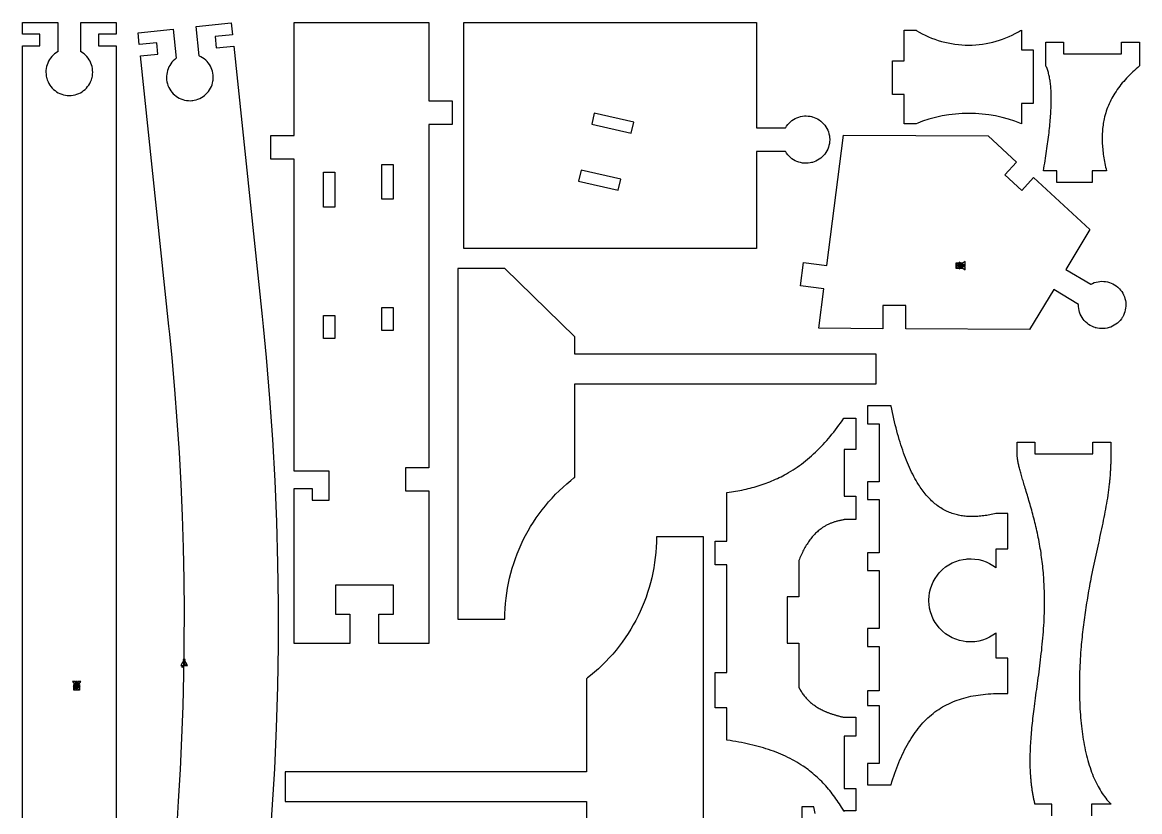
# Model space of a CAD drawing. Extents: x 0 to 195, y 0 to 270.
# Drawn here: x 0 to 191.4, y 134.4 to 269.7 of the extents above; entities that cross this region are included whole.
import ezdxf

# ---------------------------------------------------------------- set-up
doc = ezdxf.new("R2010")
doc.units = 0
doc.layers.get('0').update_dxf_attribs({"linetype": 'CONTINUOUS'})

msp = doc.modelspace()

# ---------------------------------------------------------------- linework, layer by layer
at = {"color": 0}
for points in [[(0.04405, 85.8351), (0.06396, 265.681), (3.06401, 265.681), (3.06424, 267.631), (0.06418, 267.631), (0.0644, 269.681), (6.11442, 269.679), (6.11388, 264.64), (6.04031, 264.599), (5.82661, 264.461), (5.55875, 264.261), (5.31108, 264.042), (5.08415, 263.806), (4.87858, 263.551), (4.6951, 263.285), (4.53429, 263.003), (4.39681, 262.711), (4.28331, 262.408), (4.19444, 262.096), (4.13086, 261.778), (4.09321, 261.454), (4.08208, 261.126), (4.09819, 260.796), (4.14214, 260.464), (4.19308, 260.215), (4.21463, 260.133), (4.23617, 260.051), (4.31451, 259.81), (4.43951, 259.5), (4.58826, 259.206), (4.75956, 258.925), (4.95193, 258.662), (5.16422, 258.417), (5.39497, 258.189), (5.64296, 257.982), (5.90679, 257.794), (6.18522, 257.629), (6.47689, 257.486), (6.78049, 257.368), (7.09472, 257.274), (7.41829, 257.204), (7.74983, 257.162), (8.00347, 257.149), (8.08806, 257.149), (8.17258, 257.149), (8.42622, 257.162), (8.75776, 257.204), (9.08132, 257.274), (9.39561, 257.367), (9.69922, 257.486), (9.99094, 257.629), (10.2694, 257.794), (10.5333, 257.981), (10.7813, 258.189), (11.0122, 258.415), (11.2244, 258.661), (11.4169, 258.925), (11.5882, 259.204), (11.7371, 259.5), (11.8622, 259.81), (11.9406, 260.051), (11.9622, 260.133), (11.9837, 260.215), (12.0347, 260.464), (12.0787, 260.794), (12.0949, 261.125), (12.0838, 261.453), (12.0462, 261.776), (11.9827, 262.096), (11.8939, 262.407), (11.7805, 262.71), (11.6431, 263.003), (11.4824, 263.283), (11.2989, 263.551), (11.0934, 263.804), (10.8665, 264.042), (10.6189, 264.261), (10.3511, 264.461), (10.1374, 264.599), (10.0639, 264.64), (10.0645, 269.679), (16.1146, 269.679), (16.1143, 267.629), (16.1143, 267.629), (13.1142, 267.629), (13.114, 265.679), (16.114, 265.679), (16.0942, 85.8333)], [(26.5451, 132.131), (26.8201, 136.201), (27.136, 141.629), (27.3908, 147.06), (27.5846, 152.492), (27.7172, 157.925), (27.7889, 163.358), (27.7996, 168.792), (27.7493, 174.225), (27.6381, 179.658), (27.4657, 185.089), (27.2324, 190.518), (26.9382, 195.944), (26.5829, 201.369), (26.1668, 206.789), (25.6896, 212.206), (25.2936, 216.265), (25.1515, 217.617), (20.2843, 263.926), (23.2679, 264.239), (23.2679, 264.239), (23.064, 266.179), (20.0806, 265.865), (19.8663, 267.904), (25.8831, 268.536), (26.4099, 263.525), (26.3411, 263.475), (26.1429, 263.317), (25.8975, 263.089), (25.674, 262.846), (25.4732, 262.586), (25.2953, 262.313), (25.1408, 262.028), (25.0103, 261.731), (24.9042, 261.425), (24.8229, 261.112), (24.7672, 260.793), (24.7372, 260.471), (24.7336, 260.144), (24.7569, 259.817), (24.8075, 259.49), (24.886, 259.165), (24.9625, 258.922), (24.9925, 258.844), (25.0225, 258.765), (25.1257, 258.533), (25.2825, 258.237), (25.4614, 257.96), (25.661, 257.699), (25.8799, 257.457), (26.1167, 257.235), (26.37, 257.033), (26.6383, 256.853), (26.9203, 256.694), (27.2144, 256.56), (27.5194, 256.449), (27.8339, 256.361), (28.1563, 256.3), (28.4851, 256.267), (28.8193, 256.258), (29.0731, 256.271), (29.1572, 256.281), (29.2413, 256.289), (29.4921, 256.329), (29.8174, 256.406), (30.1319, 256.508), (30.4346, 256.635), (30.7242, 256.785), (30.9993, 256.957), (31.259, 257.15), (31.5019, 257.364), (31.7268, 257.596), (31.9326, 257.846), (32.1181, 258.112), (32.2819, 258.394), (32.4229, 258.692), (32.5401, 259), (32.6321, 259.322), (32.6847, 259.569), (32.6976, 259.654), (32.7106, 259.737), (32.7351, 259.99), (32.7443, 260.324), (32.7258, 260.654), (32.6806, 260.979), (32.6093, 261.297), (32.5128, 261.607), (32.3918, 261.908), (32.2474, 262.197), (32.0801, 262.474), (31.8908, 262.736), (31.6804, 262.983), (31.4494, 263.214), (31.199, 263.426), (30.9299, 263.618), (30.6426, 263.789), (30.4157, 263.903), (30.3383, 263.938), (29.8115, 268.949), (35.8283, 269.582), (36.0426, 267.543), (33.059, 267.229), (33.2629, 265.29), (36.2465, 265.603), (41.1136, 219.294), (41.2983, 217.538), (41.8026, 212.263), (42.3918, 205.224), (42.8815, 198.179), (43.2715, 191.131), (43.5621, 184.079), (43.7529, 177.025), (43.8443, 169.968), (43.836, 162.913), (43.7282, 155.857), (43.5208, 148.804), (43.2137, 141.754), (42.8074, 134.708), (42.3014, 127.666)], [(176.389, 133.709), (176.389, 135.709), (173.507, 135.709), (173.501, 135.728), (173.465, 135.877), (173.429, 136.028), (173.393, 136.179), (173.36, 136.332), (173.325, 136.485), (173.293, 136.639), (173.261, 136.794), (173.231, 136.95), (173.2, 137.107), (173.171, 137.264), (173.142, 137.423), (173.115, 137.583), (173.087, 137.743), (173.063, 137.904), (173.038, 138.067), (173.013, 138.23), (172.99, 138.394), (172.967, 138.559), (172.946, 138.725), (172.925, 138.892), (172.906, 139.058), (172.886, 139.228), (172.868, 139.397), (172.85, 139.568), (172.833, 139.739), (172.818, 139.911), (172.803, 140.085), (172.789, 140.258), (172.776, 140.433), (172.764, 140.608), (172.744, 140.931), (172.728, 141.256), (172.712, 141.583), (172.701, 141.914), (172.693, 142.249), (172.689, 142.585), (172.686, 142.925), (172.686, 143.268), (172.689, 143.615), (172.694, 143.964), (172.703, 144.317), (172.712, 144.671), (172.726, 145.029), (172.742, 145.392), (172.76, 145.756), (172.781, 146.122), (172.804, 146.493), (172.829, 146.867), (172.857, 147.242), (172.886, 147.621), (172.918, 148.004), (172.951, 148.389), (172.987, 148.776), (173.026, 149.168), (173.065, 149.561), (173.108, 149.958), (173.151, 150.358), (173.197, 150.761), (173.244, 151.167), (173.294, 151.575), (173.344, 151.986), (173.404, 152.457), (173.467, 152.933), (173.529, 153.413), (173.594, 153.894), (173.66, 154.381), (173.726, 154.871), (173.794, 155.364), (173.862, 155.861), (173.931, 156.361), (174, 156.864), (174.068, 157.369), (174.136, 157.878), (174.204, 158.389), (174.271, 158.903), (174.336, 159.421), (174.401, 159.939), (174.465, 160.461), (174.526, 160.986), (174.587, 161.513), (174.646, 162.04), (174.701, 162.571), (174.756, 163.103), (174.807, 163.638), (174.856, 164.174), (174.9, 164.711), (174.943, 165.251), (174.982, 165.792), (175.017, 166.335), (175.049, 166.878), (175.076, 167.422), (175.099, 167.968), (175.112, 168.357), (175.124, 168.746), (175.133, 169.135), (175.139, 169.524), (175.143, 169.913), (175.144, 170.303), (175.143, 170.692), (175.14, 171.082), (175.133, 171.472), (175.125, 171.861), (175.114, 172.25), (175.1, 172.64), (175.083, 173.028), (175.065, 173.417), (175.043, 173.804), (175.019, 174.192), (174.993, 174.579), (174.964, 174.965), (174.932, 175.35), (174.899, 175.735), (174.861, 176.118), (174.822, 176.501), (174.781, 176.883), (174.736, 177.264), (174.689, 177.643), (174.639, 178.021), (174.586, 178.399), (174.532, 178.774), (174.474, 179.149), (174.414, 179.521), (174.351, 179.892), (174.283, 180.275), (174.212, 180.657), (174.14, 181.036), (174.065, 181.414), (173.987, 181.789), (173.908, 182.163), (173.826, 182.532), (173.743, 182.9), (173.658, 183.265), (173.572, 183.628), (173.485, 183.987), (173.396, 184.343), (173.306, 184.697), (173.215, 185.047), (173.124, 185.394), (173.032, 185.739), (172.939, 186.079), (172.846, 186.415), (172.751, 186.749), (172.658, 187.078), (172.565, 187.403), (172.472, 187.724), (172.379, 188.042), (172.286, 188.354), (172.194, 188.663), (172.103, 188.967), (172.013, 189.267), (171.924, 189.563), (171.836, 189.853), (171.749, 190.138), (171.672, 190.389), (171.599, 190.635), (171.525, 190.878), (171.454, 191.117), (171.385, 191.35), (171.317, 191.581), (171.251, 191.806), (171.188, 192.026), (171.126, 192.244), (171.067, 192.456), (171.01, 192.664), (170.954, 192.868), (170.901, 193.067), (170.851, 193.261), (170.804, 193.451), (170.758, 193.636), (170.717, 193.817), (170.676, 193.993), (170.639, 194.164), (170.604, 194.331), (170.574, 194.492), (170.544, 194.649), (170.519, 194.8), (170.497, 194.946), (170.478, 195.087), (170.462, 195.225), (170.45, 195.357), (170.442, 195.483), (170.436, 195.604), (170.433, 195.721), (170.433, 195.721), (170.433, 197.758), (173.483, 197.758), (173.483, 195.758), (183.433, 195.758), (183.433, 197.758), (186.483, 197.758), (186.483, 195.735), (186.486, 195.546), (186.486, 195.546), (186.487, 195.357), (186.487, 195.168), (186.486, 194.979), (186.485, 194.79), (186.482, 194.601), (186.478, 194.411), (186.474, 194.222), (186.468, 194.033), (186.461, 193.843), (186.454, 193.654), (186.446, 193.464), (186.436, 193.274), (186.426, 193.085), (186.417, 192.894), (186.404, 192.704), (186.392, 192.514), (186.379, 192.324), (186.364, 192.133), (186.35, 191.942), (186.333, 191.751), (186.317, 191.56), (186.299, 191.369), (186.281, 191.178), (186.261, 190.986), (186.242, 190.794), (186.221, 190.603), (186.2, 190.411), (186.178, 190.218), (186.154, 190.026), (186.094, 189.563), (186.032, 189.097), (185.964, 188.631), (185.893, 188.163), (185.818, 187.693), (185.739, 187.222), (185.656, 186.749), (185.571, 186.274), (185.482, 185.797), (185.39, 185.318), (185.296, 184.837), (185.2, 184.356), (185.1, 183.871), (184.999, 183.383), (184.896, 182.894), (184.792, 182.403), (184.686, 181.91), (184.578, 181.414), (184.469, 180.915), (184.36, 180.414), (184.25, 179.91), (184.139, 179.403), (184.028, 178.893), (183.917, 178.382), (183.806, 177.867), (183.694, 177.349), (183.585, 176.828), (183.475, 176.303), (183.365, 175.776), (183.257, 175.246), (183.151, 174.711), (183.072, 174.311), (182.994, 173.91), (182.918, 173.507), (182.842, 173.101), (182.768, 172.694), (182.694, 172.286), (182.621, 171.878), (182.55, 171.467), (182.481, 171.054), (182.411, 170.64), (182.344, 170.226), (182.278, 169.81), (182.212, 169.393), (182.15, 168.976), (182.087, 168.557), (182.028, 168.138), (181.969, 167.718), (181.911, 167.297), (181.856, 166.875), (181.803, 166.454), (181.75, 166.031), (181.7, 165.608), (181.651, 165.185), (181.604, 164.761), (181.56, 164.337), (181.517, 163.914), (181.476, 163.49), (181.438, 163.067), (181.4, 162.643), (181.365, 162.219), (181.324, 161.664), (181.285, 161.11), (181.25, 160.557), (181.218, 160.006), (181.19, 159.456), (181.167, 158.908), (181.147, 158.361), (181.132, 157.818), (181.119, 157.276), (181.111, 156.737), (181.106, 156.2), (181.106, 155.667), (181.108, 155.138), (181.115, 154.61), (181.126, 154.086), (181.142, 153.567), (181.16, 153.051), (181.183, 152.539), (181.21, 152.032), (181.24, 151.529), (181.275, 151.031), (181.314, 150.538), (181.357, 150.05), (181.403, 149.567), (181.454, 149.089), (181.508, 148.618), (181.568, 148.151), (181.631, 147.692), (181.697, 147.239), (181.768, 146.792), (181.844, 146.35), (181.931, 145.876), (182.022, 145.411), (182.119, 144.954), (182.221, 144.504), (182.326, 144.064), (182.438, 143.631), (182.553, 143.206), (182.672, 142.79), (182.797, 142.382), (182.926, 141.982), (183.061, 141.59), (183.2, 141.207), (183.343, 140.832), (183.49, 140.465), (183.643, 140.108), (183.8, 139.758), (183.962, 139.417), (184.129, 139.083), (184.3, 138.759), (184.475, 138.443), (184.656, 138.136), (184.839, 137.837), (185.028, 137.546), (185.222, 137.264), (185.419, 136.991), (185.622, 136.726), (185.829, 136.47), (186.04, 136.222), (186.256, 135.983), (186.475, 135.753), (186.478, 135.75), (186.479, 135.748), (186.482, 135.746), (186.483, 135.744), (186.487, 135.74), (186.489, 135.738), (186.492, 135.736), (186.493, 135.734), (186.496, 135.731), (186.497, 135.73), (186.499, 135.729), (186.5, 135.727), (186.501, 135.726), (186.506, 135.722), (186.507, 135.72), (186.51, 135.717), (186.511, 135.716), (186.514, 135.713), (186.515, 135.712), (186.518, 135.709), (183.189, 135.709), (183.189, 133.709)], [(116.741, 121.438), (116.741, 181.513), (108.666, 181.513), (108.666, 181.29), (108.654, 180.621), (108.616, 179.733), (108.553, 178.849), (108.464, 177.969), (108.35, 177.094), (108.212, 176.226), (108.048, 175.364), (107.861, 174.507), (107.649, 173.658), (107.413, 172.817), (107.154, 171.983), (106.871, 171.158), (106.565, 170.343), (106.236, 169.536), (105.884, 168.74), (105.51, 167.954), (105.114, 167.179), (104.695, 166.417), (104.255, 165.665), (103.794, 164.925), (103.311, 164.2), (102.807, 163.487), (102.282, 162.788), (101.737, 162.104), (101.172, 161.435), (100.586, 160.779), (99.9811, 160.142), (99.3561, 159.519), (98.7119, 158.914), (98.0486, 158.326), (97.3664, 157.756), (96.8428, 157.34), (96.6657, 157.204), (96.6657, 141.226), (45.0656, 141.226), (45.0656, 136.151), (96.6657, 136.151), (96.6657, 136.151), (96.6657, 133.173)], [(135.832, 134.126), (135.715, 134.672), (135.601, 135.224), (135.6, 135.225), (135.6, 135.226), (135.6, 135.227), (135.6, 135.227), (135.6, 135.228), (135.6, 135.228), (135.6, 135.229), (135.599, 135.23), (135.599, 135.231), (135.599, 135.231), (135.599, 135.232), (135.599, 135.233), (135.599, 135.233), (135.599, 135.234), (135.598, 135.234), (135.598, 135.235), (135.598, 135.236), (135.598, 135.237), (135.598, 135.237), (135.598, 135.238), (135.598, 135.238), (135.597, 135.239), (135.597, 135.24), (135.597, 135.241), (135.597, 135.241), (135.597, 135.242), (135.597, 135.243), (135.597, 135.243), (135.597, 135.244), (135.597, 135.245), (135.596, 135.245), (133.551, 135.245), (133.551, 131.245)]]:
    msp.add_lwpolyline(points, dxfattribs=at)
for points in [[(49.6694, 187.807), (52.6194, 187.807), (52.6194, 192.757), (46.6194, 192.757), (46.6194, 246.226), (42.6194, 246.226), (42.6194, 250.276), (46.6194, 250.276), (46.6194, 269.681), (69.6886, 269.681), (69.6886, 256.207), (73.6886, 256.207), (73.6886, 252.157), (69.6886, 252.157), (69.6886, 193.364), (65.6886, 193.364), (65.6886, 189.414), (69.6886, 189.414), (69.6886, 163.215), (61.1161, 163.215), (61.1161, 168.265), (63.6161, 168.265), (63.6161, 173.215), (53.666, 173.215), (53.666, 168.265), (56.166, 168.265), (56.166, 163.215), (46.6194, 163.215), (46.6194, 189.807), (49.6694, 189.807), (49.6694, 187.807)], [(75.6886, 230.953), (75.6886, 269.681), (125.804, 269.681), (125.804, 251.61), (130.764, 251.61), (130.807, 251.683), (130.947, 251.897), (131.151, 252.167), (131.374, 252.415), (131.615, 252.643), (131.872, 252.849), (132.143, 253.033), (132.428, 253.193), (132.724, 253.331), (133.031, 253.443), (133.345, 253.532), (133.667, 253.594), (133.995, 253.631), (134.326, 253.64), (134.659, 253.622), (134.993, 253.576), (135.245, 253.525), (135.327, 253.503), (135.409, 253.481), (135.653, 253.4), (135.966, 253.274), (136.263, 253.122), (136.545, 252.949), (136.811, 252.753), (137.058, 252.539), (137.287, 252.306), (137.496, 252.054), (137.685, 251.787), (137.851, 251.506), (137.995, 251.211), (138.115, 250.904), (138.209, 250.588), (138.278, 250.26), (138.321, 249.925), (138.335, 249.669), (138.335, 249.585), (138.335, 249.499), (138.321, 249.243), (138.278, 248.908), (138.209, 248.582), (138.115, 248.264), (137.995, 247.957), (137.851, 247.662), (137.685, 247.381), (137.496, 247.114), (137.287, 246.864), (137.058, 246.631), (136.811, 246.415), (136.545, 246.219), (136.263, 246.046), (135.966, 245.894), (135.653, 245.768), (135.409, 245.688), (135.327, 245.665), (135.245, 245.644), (134.993, 245.592), (134.659, 245.546), (134.326, 245.528), (133.995, 245.537), (133.667, 245.574), (133.345, 245.636), (133.031, 245.725), (132.724, 245.838), (132.428, 245.975), (132.143, 246.136), (131.872, 246.319), (131.615, 246.525), (131.374, 246.753), (131.151, 247.001), (130.947, 247.271), (130.807, 247.485), (130.764, 247.56), (125.804, 247.56), (125.804, 230.953), (75.6886, 230.953)], [(151.117, 252.314), (151.117, 257.297), (149.117, 257.297), (149.117, 263.085), (151.117, 263.085), (151.117, 268.314), (153.149, 268.314), (153.275, 268.236), (153.661, 268.013), (154.183, 267.729), (154.715, 267.464), (155.254, 267.218), (155.8, 266.99), (156.353, 266.783), (156.913, 266.594), (157.479, 266.425), (158.05, 266.275), (158.626, 266.144), (159.207, 266.033), (159.792, 265.943), (160.381, 265.872), (160.971, 265.821), (161.564, 265.792), (162.011, 265.782), (162.16, 265.782), (162.308, 265.782), (162.756, 265.793), (163.349, 265.824), (163.94, 265.876), (164.528, 265.947), (165.112, 266.04), (165.693, 266.151), (166.269, 266.283), (166.84, 266.435), (167.406, 266.606), (167.964, 266.796), (168.518, 267.004), (169.064, 267.233), (169.601, 267.481), (170.132, 267.746), (170.654, 268.031), (171.039, 268.256), (171.167, 268.333), (171.167, 264.944), (173.167, 264.944), (173.167, 255.778), (171.167, 255.778), (171.167, 252.301), (170.896, 252.412), (170.076, 252.718), (168.971, 253.078), (167.854, 253.383), (166.728, 253.633), (165.592, 253.828), (164.45, 253.967), (163.306, 254.05), (162.157, 254.079), (161.01, 254.051), (159.864, 253.969), (158.722, 253.832), (157.586, 253.639), (156.46, 253.39), (155.342, 253.088), (154.237, 252.728), (153.417, 252.424), (153.146, 252.314), (151.117, 252.314)], [(185.764, 244.214), (183.299, 244.214), (183.299, 242.214), (177.249, 242.214), (177.249, 244.214), (174.944, 244.214), (174.944, 244.221), (174.946, 244.222), (174.947, 244.231), (174.947, 244.232), (174.947, 244.236), (174.947, 244.237), (174.949, 244.243), (175.022, 244.679), (175.094, 245.111), (175.164, 245.539), (175.232, 245.964), (175.299, 246.386), (175.364, 246.803), (175.426, 247.218), (175.487, 247.628), (175.546, 248.035), (175.603, 248.438), (175.658, 248.836), (175.711, 249.231), (175.763, 249.621), (175.811, 250.008), (175.857, 250.39), (175.903, 250.768), (175.944, 251.142), (175.985, 251.511), (176.022, 251.876), (176.058, 252.236), (176.092, 252.592), (176.122, 252.943), (176.15, 253.289), (176.176, 253.631), (176.2, 253.968), (176.221, 254.299), (176.24, 254.625), (176.256, 254.947), (176.269, 255.264), (176.281, 255.575), (176.288, 255.872), (176.293, 256.164), (176.294, 256.45), (176.294, 256.731), (176.292, 257.006), (176.286, 257.276), (176.278, 257.54), (176.267, 257.8), (176.253, 258.054), (176.236, 258.304), (176.217, 258.547), (176.196, 258.786), (176.171, 259.019), (176.144, 259.249), (176.115, 259.472), (176.083, 259.69), (176.049, 259.904), (176.011, 260.111), (175.972, 260.315), (175.931, 260.514), (175.886, 260.707), (175.839, 260.894), (175.789, 261.079), (175.737, 261.257), (175.683, 261.431), (175.626, 261.6), (175.568, 261.764), (175.507, 261.924), (175.443, 262.079), (175.376, 262.229), (175.376, 262.229), (175.376, 262.229), (175.376, 262.229), (175.376, 262.229), (175.376, 262.229), (175.376, 262.231), (175.376, 262.231), (175.375, 262.231), (175.375, 262.231), (175.375, 262.231), (175.375, 262.231), (175.375, 262.231), (175.375, 262.232), (175.375, 262.232), (175.375, 262.232), (175.375, 262.232), (175.375, 262.232), (175.375, 262.232), (175.375, 262.232), (175.375, 262.233), (175.375, 262.233), (175.374, 262.233), (175.374, 262.233), (175.374, 262.233), (175.374, 266.264), (178.378, 266.264), (178.378, 264.264), (188.328, 264.264), (188.328, 266.264), (191.378, 266.264), (191.378, 264.264), (191.429, 264.264), (191.429, 262.228), (191.429, 262.228), (191.429, 262.226), (191.429, 262.226), (191.428, 262.226), (191.428, 262.226), (191.428, 262.226), (191.428, 262.226), (191.428, 262.225), (191.426, 262.225), (191.426, 262.225), (191.426, 262.225), (191.426, 262.225), (191.425, 262.224), (191.425, 262.224), (191.425, 262.224), (191.425, 262.224), (191.425, 262.224), (191.424, 262.224), (191.424, 262.222), (191.424, 262.222), (191.424, 262.222), (191.422, 262.222), (191.422, 262.222), (191.422, 262.221), (191.422, 262.221), (191.422, 262.221), (191.421, 262.221), (191.421, 262.221), (191.421, 262.221), (191.421, 262.219), (191.421, 262.219), (191.118, 261.964), (190.822, 261.707), (190.533, 261.447), (190.25, 261.186), (189.975, 260.922), (189.704, 260.656), (189.442, 260.386), (189.186, 260.115), (188.936, 259.842), (188.694, 259.565), (188.458, 259.287), (188.231, 259.006), (188.01, 258.722), (187.796, 258.436), (187.589, 258.147), (187.39, 257.857), (187.199, 257.563), (187.014, 257.267), (186.837, 256.967), (186.669, 256.665), (186.508, 256.36), (186.356, 256.053), (186.211, 255.742), (186.075, 255.429), (185.946, 255.112), (185.825, 254.794), (185.714, 254.472), (185.61, 254.147), (185.515, 253.819), (185.428, 253.489), (185.35, 253.156), (185.293, 252.883), (185.242, 252.61), (185.194, 252.333), (185.153, 252.056), (185.117, 251.776), (185.086, 251.496), (185.06, 251.213), (185.039, 250.928), (185.024, 250.642), (185.013, 250.353), (185.006, 250.063), (185.004, 249.771), (185.008, 249.478), (185.017, 249.183), (185.029, 248.886), (185.047, 248.588), (185.069, 248.287), (185.096, 247.986), (185.128, 247.682), (185.163, 247.378), (185.203, 247.071), (185.247, 246.763), (185.296, 246.454), (185.35, 246.143), (185.407, 245.831), (185.468, 245.515), (185.535, 245.2), (185.604, 244.883), (185.678, 244.565), (185.756, 244.246), (185.757, 244.243), (185.757, 244.242), (185.758, 244.239), (185.758, 244.237), (185.758, 244.235), (185.758, 244.233), (185.76, 244.231), (185.76, 244.229), (185.761, 244.226), (185.761, 244.225), (185.763, 244.222), (185.763, 244.221), (185.763, 244.221), (185.763, 244.218), (185.763, 244.217), (185.764, 244.214)], [(97.5668, 252.218), (104.341, 250.664), (104.777, 252.564), (98.0029, 254.119), (97.5668, 252.218)], [(137.828, 228.022), (140.686, 250.374), (165.476, 250.222), (170.356, 245.737), (168.325, 243.528), (171.233, 240.856), (173.264, 243.064), (182.906, 234.2), (178.788, 227.347), (183.039, 224.792), (183.114, 224.833), (183.344, 224.946), (183.658, 225.071), (183.978, 225.169), (184.3, 225.24), (184.626, 225.285), (184.954, 225.303), (185.282, 225.293), (185.606, 225.258), (185.926, 225.197), (186.242, 225.111), (186.55, 224.999), (186.85, 224.861), (187.138, 224.699), (187.415, 224.513), (187.678, 224.3), (187.867, 224.126), (187.925, 224.065), (187.985, 224.004), (188.153, 223.81), (188.354, 223.54), (188.532, 223.257), (188.685, 222.962), (188.811, 222.658), (188.913, 222.347), (188.989, 222.029), (189.039, 221.706), (189.063, 221.381), (189.061, 221.054), (189.032, 220.726), (188.976, 220.403), (188.894, 220.082), (188.786, 219.765), (188.65, 219.457), (188.529, 219.231), (188.486, 219.157), (188.442, 219.083), (188.297, 218.872), (188.089, 218.607), (187.861, 218.362), (187.617, 218.139), (187.356, 217.938), (187.081, 217.76), (186.793, 217.604), (186.494, 217.472), (186.186, 217.365), (185.869, 217.282), (185.547, 217.225), (185.219, 217.196), (184.888, 217.192), (184.554, 217.215), (184.221, 217.267), (183.971, 217.324), (183.889, 217.347), (183.807, 217.371), (183.565, 217.456), (183.256, 217.589), (182.96, 217.746), (182.681, 217.924), (182.419, 218.124), (182.176, 218.343), (181.951, 218.581), (181.747, 218.836), (181.564, 219.106), (181.403, 219.39), (181.264, 219.688), (181.15, 219.996), (181.061, 220.315), (180.997, 220.643), (180.961, 220.979), (180.951, 221.235), (180.954, 221.321), (176.701, 223.875), (172.586, 217.028), (151.367, 217.157), (151.392, 221.157), (147.442, 221.182), (147.417, 217.182), (136.45, 217.249), (137.314, 224.004), (133.346, 224.513), (133.86, 228.529), (137.828, 228.022)], [(61.634, 245.329), (63.584, 245.329), (63.584, 239.358), (61.634, 239.358), (61.634, 245.329)], [(51.634, 243.982), (53.584, 243.982), (53.584, 238.032), (51.634, 238.032), (51.634, 243.982)], [(95.3303, 242.472), (102.104, 240.917), (102.54, 242.818), (95.7664, 244.372), (95.3303, 242.472)], [(160.022, 227.997), (160.022, 228.022), (160.033, 228.097), (160.063, 228.192), (160.108, 228.276), (160.169, 228.35), (160.243, 228.411), (160.328, 228.458), (160.422, 228.487), (160.497, 228.497), (160.522, 228.497), (160.547, 228.497), (160.624, 228.487), (160.717, 228.458), (160.803, 228.411), (160.876, 228.35), (160.938, 228.276), (160.983, 228.192), (161.013, 228.097), (161.022, 228.022), (161.022, 227.997), (161.022, 227.972), (161.013, 227.896), (160.983, 227.803), (160.938, 227.718), (160.876, 227.643), (160.803, 227.582), (160.717, 227.536), (160.624, 227.507), (160.547, 227.497), (160.522, 227.497), (160.497, 227.497), (160.422, 227.507), (160.328, 227.536), (160.243, 227.582), (160.169, 227.643), (160.108, 227.718), (160.063, 227.803), (160.033, 227.896), (160.022, 227.972), (160.022, 227.997)], [(160.022, 228.497), (161.022, 228.497), (161.022, 227.497), (160.022, 227.497), (160.022, 228.497)], [(160.022, 228.497), (161.022, 228.497), (161.022, 227.497), (160.022, 227.497), (160.022, 228.497)], [(160.022, 227.997), (160.022, 228.022), (160.033, 228.097), (160.063, 228.192), (160.108, 228.276), (160.169, 228.35), (160.243, 228.411), (160.328, 228.458), (160.422, 228.487), (160.497, 228.497), (160.522, 228.497), (160.547, 228.497), (160.624, 228.487), (160.717, 228.458), (160.803, 228.411), (160.876, 228.35), (160.938, 228.276), (160.983, 228.192), (161.013, 228.097), (161.022, 228.022), (161.022, 227.997), (161.022, 227.972), (161.013, 227.896), (160.983, 227.803), (160.938, 227.718), (160.876, 227.643), (160.803, 227.582), (160.717, 227.536), (160.624, 227.507), (160.547, 227.497), (160.522, 227.497), (160.497, 227.497), (160.422, 227.507), (160.328, 227.536), (160.243, 227.582), (160.169, 227.643), (160.108, 227.718), (160.063, 227.803), (160.033, 227.896), (160.022, 227.972), (160.022, 227.997)], [(160.022, 227.997), (160.022, 228.022), (160.033, 228.097), (160.063, 228.192), (160.108, 228.276), (160.169, 228.35), (160.243, 228.411), (160.328, 228.458), (160.422, 228.487), (160.497, 228.497), (160.522, 228.497), (160.547, 228.497), (160.624, 228.487), (160.717, 228.458), (160.803, 228.411), (160.876, 228.35), (160.938, 228.276), (160.983, 228.192), (161.013, 228.097), (161.022, 228.022), (161.022, 227.997), (161.022, 227.972), (161.013, 227.896), (160.983, 227.803), (160.938, 227.718), (160.876, 227.643), (160.803, 227.582), (160.717, 227.536), (160.624, 227.507), (160.547, 227.497), (160.522, 227.497), (160.497, 227.497), (160.422, 227.507), (160.328, 227.536), (160.243, 227.582), (160.169, 227.643), (160.108, 227.718), (160.063, 227.803), (160.033, 227.896), (160.022, 227.972), (160.022, 227.997)], [(160.022, 228.497), (161.022, 227.497), (160.022, 228.497)], [(160.169, 228.35), (160.188, 228.35), (160.24, 228.343), (160.307, 228.322), (160.367, 228.29), (160.419, 228.247), (160.462, 228.194), (160.494, 228.135), (160.515, 228.068), (160.522, 228.015), (160.522, 227.997), (161.522, 227.997), (161.022, 227.997), (161.522, 227.997), (161.022, 227.997), (161.522, 227.997), (160.522, 227.997), (160.522, 227.979), (160.529, 227.926), (160.55, 227.86), (160.583, 227.8), (160.626, 227.747), (160.679, 227.704), (160.739, 227.671), (160.806, 227.65), (160.858, 227.643), (160.876, 227.643), (161.022, 227.997), (161.522, 227.997), (160.522, 227.997), (160.169, 228.35)], [(160.272, 227.997), (160.272, 228.021), (160.292, 228.094), (160.346, 228.174), (160.425, 228.228), (160.499, 228.247), (160.522, 228.247), (160.547, 228.247), (160.619, 228.228), (160.7, 228.174), (160.753, 228.094), (160.772, 228.021), (160.772, 227.997), (160.772, 227.972), (160.753, 227.9), (160.7, 227.821), (160.619, 227.767), (160.547, 227.747), (160.522, 227.747), (160.499, 227.747), (160.425, 227.767), (160.346, 227.821), (160.292, 227.9), (160.272, 227.972), (160.272, 227.997)], [(160.272, 227.997), (160.272, 228.021), (160.292, 228.094), (160.346, 228.174), (160.425, 228.228), (160.499, 228.247), (160.522, 228.247), (160.547, 228.247), (160.619, 228.228), (160.7, 228.174), (160.753, 228.094), (160.772, 228.021), (160.772, 227.997), (160.772, 227.972), (160.753, 227.9), (160.7, 227.821), (160.619, 227.767), (160.547, 227.747), (160.522, 227.747), (160.499, 227.747), (160.425, 227.767), (160.346, 227.821), (160.292, 227.9), (160.272, 227.972), (160.272, 227.997)], [(160.772, 227.997), (160.772, 227.972), (160.753, 227.9), (160.7, 227.821), (160.619, 227.767), (160.547, 227.747), (160.522, 227.747), (160.499, 227.747), (160.425, 227.767), (160.346, 227.821), (160.292, 227.9), (160.272, 227.972), (160.272, 227.997), (160.272, 228.021), (160.292, 228.094), (160.346, 228.174), (160.425, 228.228), (160.499, 228.247), (160.522, 228.247), (160.547, 228.247), (160.619, 228.228), (160.7, 228.174), (160.753, 228.094), (160.772, 228.021), (160.772, 227.997)], [(160.585, 227.997), (160.585, 227.99), (160.579, 227.969), (160.565, 227.95), (160.546, 227.939), (160.522, 227.935), (160.5, 227.939), (160.479, 227.95), (160.465, 227.969), (160.46, 227.99), (160.46, 227.997), (160.46, 228.004), (160.465, 228.025), (160.479, 228.044), (160.5, 228.056), (160.522, 228.06), (160.546, 228.056), (160.565, 228.044), (160.579, 228.025), (160.585, 228.004), (160.585, 227.997)], [(161.522, 227.737), (160.522, 227.997), (161.522, 228.256), (161.522, 228.704), (160.522, 227.997), (161.522, 227.29), (161.522, 227.737)], [(160.522, 228.575), (160.522, 227.419), (161.522, 227.997), (160.522, 228.575)], [(160.522, 228.575), (160.522, 227.419), (161.522, 227.997), (160.522, 228.575)], [(161.522, 228.161), (160.522, 227.997), (161.522, 227.832), (161.522, 228.161)], [(161.522, 228.161), (160.522, 227.997), (161.522, 227.832), (161.522, 228.161)], [(161.522, 228.161), (160.522, 227.997), (161.522, 227.832), (161.522, 228.161)], [(161.522, 228.161), (160.522, 227.997), (161.522, 227.832), (161.522, 228.161)], [(94.7011, 212.796), (94.7011, 215.774), (82.6789, 227.508), (74.6261, 227.508), (74.6261, 167.433), (82.7011, 167.433), (82.7008, 167.657), (82.7131, 168.325), (82.7507, 169.214), (82.814, 170.097), (82.9028, 170.978), (83.0165, 171.851), (83.1551, 172.721), (83.3185, 173.583), (83.5061, 174.439), (83.7181, 175.288), (83.9537, 176.129), (84.2131, 176.962), (84.496, 177.788), (84.8019, 178.603), (85.1308, 179.41), (85.4825, 180.206), (85.8567, 180.992), (86.2529, 181.767), (86.6714, 182.531), (87.1114, 183.282), (87.5729, 184.021), (88.0558, 184.747), (88.5596, 185.46), (89.0842, 186.158), (89.6294, 186.843), (90.1949, 187.513), (90.7803, 188.167), (91.3857, 188.806), (92.0106, 189.426), (92.6547, 190.032), (93.3182, 190.619), (94.0003, 191.19), (94.5239, 191.607), (94.7011, 191.742), (94.7011, 207.721), (146.301, 207.721), (146.301, 212.796), (94.7011, 212.796)], [(61.634, 220.818), (63.584, 220.818), (63.584, 216.849), (61.634, 216.849), (61.634, 220.818)], [(51.634, 219.469), (53.584, 219.469), (53.584, 215.519), (51.634, 215.519), (51.634, 219.469)], [(166.817, 154.664), (168.84, 154.664), (168.84, 160.714), (166.84, 160.714), (166.84, 165.028), (166.71, 164.924), (166.296, 164.639), (165.722, 164.306), (165.121, 164.029), (164.499, 163.808), (163.858, 163.647), (163.204, 163.546), (162.542, 163.504), (162.04, 163.513), (161.874, 163.526), (161.707, 163.54), (161.21, 163.611), (160.561, 163.756), (159.932, 163.96), (159.325, 164.219), (158.746, 164.536), (158.196, 164.904), (157.682, 165.325), (157.319, 165.671), (157.206, 165.794), (157.092, 165.917), (156.775, 166.306), (156.397, 166.853), (156.074, 167.429), (155.804, 168.032), (155.593, 168.657), (155.44, 169.301), (155.347, 169.958), (155.315, 170.46), (155.315, 170.626), (155.315, 170.794), (155.347, 171.294), (155.44, 171.953), (155.593, 172.596), (155.804, 173.222), (156.074, 173.825), (156.397, 174.401), (156.775, 174.947), (157.092, 175.337), (157.206, 175.46), (157.319, 175.582), (157.682, 175.929), (158.196, 176.349), (158.746, 176.718), (159.325, 177.033), (159.932, 177.294), (160.561, 177.499), (161.21, 177.643), (161.707, 177.714), (161.874, 177.728), (162.04, 177.74), (162.542, 177.749), (163.204, 177.708), (163.858, 177.607), (164.499, 177.446), (165.121, 177.225), (165.722, 176.949), (166.296, 176.615), (166.71, 176.329), (166.84, 176.226), (166.84, 179.487), (168.84, 179.487), (168.84, 185.538), (166.813, 185.538), (166.81, 185.538), (166.542, 185.469), (166.276, 185.407), (166.011, 185.349), (165.749, 185.294), (165.487, 185.244), (165.229, 185.199), (164.972, 185.157), (164.717, 185.121), (164.462, 185.087), (164.21, 185.06), (163.96, 185.036), (163.711, 185.017), (163.465, 185.001), (163.219, 184.992), (162.976, 184.985), (162.736, 184.983), (162.496, 184.987), (162.258, 184.994), (162.022, 185.007), (161.789, 185.024), (161.557, 185.046), (161.326, 185.072), (161.099, 185.103), (160.872, 185.139), (160.649, 185.179), (160.425, 185.224), (160.206, 185.274), (159.986, 185.329), (159.769, 185.388), (159.556, 185.453), (159.325, 185.526), (159.099, 185.607), (158.874, 185.694), (158.651, 185.786), (158.432, 185.885), (158.214, 185.99), (157.999, 186.1), (157.786, 186.217), (157.575, 186.339), (157.367, 186.467), (157.161, 186.601), (156.958, 186.742), (156.757, 186.888), (156.558, 187.039), (156.362, 187.196), (156.168, 187.36), (155.976, 187.529), (155.788, 187.704), (155.6, 187.885), (155.415, 188.072), (155.233, 188.265), (155.053, 188.462), (154.875, 188.667), (154.7, 188.878), (154.526, 189.093), (154.356, 189.314), (154.188, 189.542), (154.021, 189.775), (153.857, 190.013), (153.694, 190.257), (153.536, 190.507), (153.332, 190.839), (153.133, 191.178), (152.938, 191.526), (152.744, 191.883), (152.556, 192.249), (152.369, 192.624), (152.188, 193.006), (152.008, 193.396), (151.833, 193.794), (151.66, 194.201), (151.49, 194.617), (151.325, 195.039), (151.161, 195.471), (151.001, 195.908), (150.844, 196.356), (150.692, 196.808), (150.54, 197.271), (150.393, 197.739), (150.247, 198.215), (150.106, 198.699), (149.967, 199.19), (149.831, 199.688), (149.697, 200.193), (149.567, 200.706), (149.439, 201.225), (149.314, 201.75), (149.192, 202.283), (149.072, 202.822), (148.954, 203.368), (148.84, 203.921), (148.84, 203.921), (148.84, 203.922), (148.84, 203.922), (148.84, 203.924), (148.84, 203.924), (148.839, 203.925), (148.839, 203.925), (148.839, 203.926), (148.839, 203.926), (148.839, 203.928), (148.839, 203.928), (148.839, 203.929), (148.839, 203.929), (148.839, 203.929), (148.839, 203.931), (148.839, 203.931), (148.837, 203.932), (148.837, 203.932), (148.837, 203.933), (148.837, 203.933), (148.837, 203.935), (148.837, 203.935), (148.837, 203.936), (148.837, 203.936), (148.837, 203.938), (148.837, 203.938), (148.836, 203.939), (148.836, 203.939), (148.836, 203.94), (148.836, 203.94), (148.836, 203.942), (144.79, 203.942), (144.79, 200.892), (146.79, 200.892), (146.79, 190.942), (144.79, 190.942), (144.79, 187.892), (146.79, 187.892), (146.79, 178.793), (144.79, 178.793), (144.79, 175.758), (146.79, 175.758), (146.79, 165.808), (144.79, 165.808), (144.79, 162.743), (146.79, 162.743), (146.79, 155.099), (144.79, 155.099), (144.79, 152.619), (146.79, 152.619), (146.79, 142.669), (144.79, 142.669), (144.79, 139.015), (148.835, 139.015), (148.835, 139.017), (148.835, 139.017), (148.835, 139.018), (148.836, 139.018), (148.836, 139.021), (148.836, 139.021), (148.836, 139.022), (148.836, 139.022), (148.836, 139.022), (148.837, 139.025), (148.837, 139.025), (148.837, 139.026), (148.837, 139.026), (148.839, 139.029), (148.839, 139.029), (148.839, 139.031), (148.839, 139.031), (148.84, 139.033), (148.84, 139.033), (148.993, 139.535), (149.151, 140.028), (149.313, 140.515), (149.479, 140.996), (149.649, 141.469), (149.824, 141.935), (150.001, 142.394), (150.185, 142.846), (150.374, 143.29), (150.565, 143.728), (150.763, 144.157), (150.964, 144.579), (151.169, 144.993), (151.381, 145.399), (151.596, 145.797), (151.817, 146.188), (152.043, 146.569), (152.274, 146.943), (152.508, 147.308), (152.75, 147.665), (152.996, 148.014), (153.247, 148.354), (153.503, 148.686), (153.765, 149.008), (154.032, 149.322), (154.304, 149.626), (154.583, 149.922), (154.867, 150.208), (155.156, 150.485), (155.451, 150.753), (155.751, 151.011), (156.058, 151.26), (156.371, 151.499), (156.689, 151.728), (157.013, 151.949), (157.343, 152.16), (157.678, 152.361), (158.018, 152.554), (158.365, 152.737), (158.717, 152.913), (159.074, 153.078), (159.436, 153.236), (159.804, 153.385), (160.176, 153.524), (160.554, 153.656), (160.938, 153.779), (161.326, 153.893), (161.719, 154), (162.118, 154.099), (162.521, 154.189), (162.929, 154.271), (163.343, 154.344), (163.761, 154.411), (164.183, 154.469), (164.611, 154.521), (165.043, 154.564), (165.479, 154.6), (165.921, 154.629), (166.367, 154.65), (166.817, 154.664)], [(120.762, 189.097), (121.131, 189.15), (121.498, 189.204), (121.863, 189.264), (122.227, 189.326), (122.588, 189.392), (122.947, 189.461), (123.304, 189.535), (123.659, 189.611), (124.013, 189.692), (124.364, 189.776), (124.713, 189.864), (125.06, 189.957), (125.405, 190.053), (125.747, 190.151), (126.088, 190.256), (126.426, 190.362), (126.762, 190.475), (127.096, 190.59), (127.428, 190.71), (127.757, 190.835), (128.084, 190.962), (128.409, 191.094), (128.731, 191.232), (129.051, 191.372), (129.369, 191.518), (129.684, 191.668), (129.997, 191.821), (130.307, 191.981), (130.615, 192.143), (130.92, 192.311), (131.302, 192.529), (131.68, 192.754), (132.053, 192.987), (132.422, 193.228), (132.788, 193.475), (133.149, 193.731), (133.507, 193.993), (133.861, 194.263), (134.211, 194.539), (134.557, 194.821), (134.899, 195.111), (135.238, 195.408), (135.572, 195.712), (135.904, 196.022), (136.232, 196.339), (136.556, 196.663), (136.876, 196.992), (137.194, 197.328), (137.507, 197.669), (137.818, 198.018), (138.125, 198.374), (138.429, 198.733), (138.729, 199.1), (139.026, 199.472), (139.321, 199.851), (139.611, 200.235), (139.9, 200.624), (140.185, 201.019), (140.467, 201.419), (140.744, 201.826), (140.746, 201.826), (140.746, 201.826), (140.746, 201.828), (140.746, 201.828), (140.746, 201.828), (140.747, 201.828), (140.747, 201.829), (140.747, 201.829), (140.747, 201.829), (140.747, 201.831), (140.747, 201.831), (140.749, 201.831), (140.749, 201.831), (140.749, 201.832), (140.749, 201.832), (140.749, 201.832), (140.749, 201.832), (140.75, 201.833), (140.75, 201.833), (140.75, 201.833), (140.75, 201.833), (140.75, 201.835), (140.751, 201.835), (140.751, 201.835), (140.751, 201.835), (140.751, 201.836), (140.751, 201.836), (140.751, 201.836), (140.753, 201.837), (140.753, 201.837), (142.79, 201.837), (142.79, 196.458), (140.79, 196.458), (140.79, 188.487), (142.79, 188.487), (142.79, 184.458), (140.79, 184.458), (140.79, 184.442), (140.785, 184.44), (140.783, 184.44), (140.781, 184.44), (140.779, 184.44), (140.769, 184.439), (140.631, 184.417), (140.493, 184.393), (140.356, 184.367), (140.219, 184.34), (140.085, 184.311), (139.95, 184.282), (139.817, 184.249), (139.685, 184.215), (139.553, 184.181), (139.422, 184.143), (139.292, 184.104), (139.164, 184.063), (139.036, 184.021), (138.908, 183.976), (138.782, 183.931), (138.657, 183.882), (138.533, 183.833), (138.41, 183.781), (138.288, 183.728), (138.167, 183.672), (138.047, 183.615), (137.928, 183.557), (137.809, 183.496), (137.692, 183.433), (137.576, 183.368), (137.461, 183.301), (137.347, 183.233), (137.234, 183.163), (137.122, 183.09), (137.011, 183.015), (136.848, 182.901), (136.688, 182.783), (136.53, 182.66), (136.375, 182.532), (136.222, 182.4), (136.072, 182.263), (135.924, 182.119), (135.778, 181.974), (135.635, 181.822), (135.495, 181.667), (135.356, 181.507), (135.22, 181.343), (135.086, 181.174), (134.954, 181.001), (134.825, 180.824), (134.698, 180.642), (134.573, 180.457), (134.45, 180.267), (134.329, 180.072), (134.211, 179.875), (134.094, 179.672), (133.98, 179.467), (133.868, 179.257), (133.757, 179.043), (133.649, 178.825), (133.543, 178.604), (133.439, 178.378), (133.336, 178.15), (133.236, 177.917), (133.137, 177.681), (133.041, 177.44), (133.041, 171.26), (131.041, 171.26), (131.041, 163.289), (132.241, 163.289), (132.241, 163.31), (133.041, 163.304), (133.041, 155.744), (133.048, 155.729), (133.062, 155.701), (133.069, 155.688), (133.091, 155.646), (133.105, 155.618), (133.127, 155.576), (133.134, 155.563), (133.149, 155.535), (133.156, 155.522), (133.164, 155.508), (133.171, 155.494), (133.178, 155.481), (133.186, 155.467), (133.201, 155.439), (133.208, 155.426), (133.223, 155.399), (133.231, 155.385), (133.246, 155.358), (133.254, 155.344), (133.261, 155.331), (133.352, 155.175), (133.445, 155.022), (133.541, 154.872), (133.64, 154.724), (133.742, 154.579), (133.847, 154.436), (133.955, 154.296), (134.066, 154.158), (134.179, 154.024), (134.296, 153.89), (134.415, 153.761), (134.538, 153.633), (134.663, 153.508), (134.79, 153.385), (134.921, 153.265), (135.055, 153.147), (135.191, 153.032), (135.33, 152.919), (135.472, 152.81), (135.617, 152.701), (135.765, 152.597), (135.916, 152.494), (136.069, 152.393), (136.225, 152.296), (136.384, 152.2), (136.545, 152.107), (136.71, 152.017), (136.877, 151.928), (137.047, 151.842), (137.219, 151.758), (137.325, 151.708), (137.432, 151.66), (137.539, 151.612), (137.647, 151.565), (137.756, 151.519), (137.867, 151.474), (137.977, 151.429), (138.089, 151.386), (138.202, 151.343), (138.316, 151.3), (138.43, 151.258), (138.546, 151.218), (138.662, 151.178), (138.779, 151.139), (138.897, 151.1), (139.017, 151.063), (139.136, 151.025), (139.257, 150.989), (139.378, 150.954), (139.5, 150.918), (139.624, 150.885), (139.747, 150.851), (139.872, 150.818), (139.997, 150.786), (140.124, 150.756), (140.251, 150.725), (140.379, 150.696), (140.508, 150.667), (140.638, 150.638), (140.768, 150.61), (142.79, 150.61), (142.79, 147.349), (140.79, 147.349), (140.79, 138.398), (142.79, 138.398), (142.79, 134.561), (140.79, 134.561), (140.79, 134.472), (140.789, 134.475), (140.788, 134.478), (140.786, 134.48), (140.785, 134.483), (140.783, 134.486), (140.782, 134.489), (140.781, 134.491), (140.776, 134.497), (140.775, 134.499), (140.774, 134.502), (140.772, 134.505), (140.771, 134.507), (140.769, 134.51), (140.768, 134.513), (140.765, 134.515), (140.764, 134.518), (140.763, 134.521), (140.761, 134.523), (140.758, 134.529), (140.757, 134.532), (140.756, 134.534), (140.753, 134.537), (140.751, 134.54), (140.75, 134.542), (140.749, 134.545), (140.747, 134.548), (140.746, 134.55), (140.744, 134.553), (140.563, 134.862), (140.379, 135.168), (140.19, 135.471), (140, 135.77), (139.806, 136.065), (139.608, 136.357), (139.407, 136.646), (139.203, 136.931), (138.994, 137.212), (138.783, 137.49), (138.569, 137.764), (138.35, 138.035), (138.128, 138.301), (137.903, 138.564), (137.673, 138.823), (137.441, 139.078), (137.204, 139.329), (136.963, 139.576), (136.719, 139.821), (136.471, 140.06), (136.219, 140.294), (135.963, 140.526), (135.704, 140.754), (135.44, 140.976), (135.172, 141.196), (134.901, 141.41), (134.625, 141.621), (134.345, 141.826), (134.061, 142.029), (133.773, 142.226), (133.42, 142.458), (133.061, 142.683), (132.695, 142.903), (132.324, 143.117), (131.947, 143.324), (131.563, 143.524), (131.174, 143.718), (130.78, 143.907), (130.379, 144.089), (129.973, 144.267), (129.561, 144.438), (129.143, 144.603), (128.721, 144.761), (128.292, 144.915), (127.859, 145.064), (127.42, 145.207), (126.976, 145.344), (126.527, 145.476), (126.073, 145.603), (125.614, 145.725), (125.15, 145.842), (124.681, 145.953), (124.207, 146.06), (123.729, 146.161), (123.246, 146.258), (122.758, 146.35), (122.266, 146.438), (121.769, 146.519), (121.268, 146.597), (120.762, 146.671), (120.762, 146.671), (120.761, 146.671), (120.759, 146.672), (120.758, 146.672), (120.757, 146.672), (120.756, 146.672), (120.755, 146.672), (120.752, 146.672), (120.752, 146.672), (120.751, 146.672), (120.749, 146.672), (120.749, 146.674), (120.747, 146.674), (120.746, 146.674), (120.745, 146.674), (120.743, 146.674), (120.742, 146.674), (120.741, 146.674), (120.741, 146.674), (120.741, 152.189), (118.741, 152.189), (118.741, 158.258), (120.741, 158.258), (120.741, 176.699), (118.741, 176.699), (118.741, 180.769), (120.741, 180.769), (120.741, 189.094), (120.762, 189.097)], [(27.1774, 159.489), (28.3321, 159.489), (27.7547, 160.489), (27.1774, 159.489)], [(27.1774, 159.489), (28.3321, 159.489), (27.7547, 160.489), (27.1774, 159.489)], [(27.4011, 159.135), (27.4011, 159.153), (27.4083, 159.206), (27.4289, 159.272), (27.4615, 159.332), (27.5047, 159.385), (27.5571, 159.428), (27.6171, 159.461), (27.6835, 159.482), (27.7368, 159.489), (27.7547, 159.489), (27.7547, 160.489), (27.7547, 159.989), (27.7547, 160.489), (27.7547, 159.989), (27.7547, 160.489), (27.7547, 159.489), (27.7725, 159.489), (27.826, 159.496), (27.8924, 159.517), (27.9524, 159.549), (28.0047, 159.592), (28.0479, 159.644), (28.0804, 159.704), (28.101, 159.771), (28.1082, 159.824), (28.1082, 159.842), (27.7547, 159.989), (27.7547, 160.489), (27.7547, 159.489), (27.4011, 159.135)], [(27.5903, 160.489), (27.7547, 159.489), (27.9192, 160.489), (27.5903, 160.489)], [(27.5903, 160.489), (27.7547, 159.489), (27.9192, 160.489), (27.5903, 160.489)], [(27.5903, 160.489), (27.7547, 159.489), (27.9192, 160.489), (27.5903, 160.489)], [(27.5903, 160.489), (27.7547, 159.489), (27.9192, 160.489), (27.5903, 160.489)], [(9.60801, 156.732), (9.34918, 155.732), (9.09039, 156.732), (8.64208, 156.732), (9.34918, 155.732), (10.0563, 156.732), (9.60801, 156.732)], [(8.77181, 155.732), (9.92654, 155.732), (9.34918, 156.732), (8.77181, 155.732)], [(8.77186, 155.732), (9.92654, 155.732), (9.34918, 156.732), (8.77186, 155.732)], [(9.34918, 155.232), (9.32394, 155.232), (9.24838, 155.242), (9.15451, 155.271), (9.06961, 155.317), (8.99561, 155.378), (8.93451, 155.451), (8.88846, 155.538), (8.85932, 155.631), (8.84918, 155.707), (8.84918, 155.732), (8.84918, 155.757), (8.85932, 155.832), (8.88846, 155.926), (8.93451, 156.011), (8.99561, 156.085), (9.06961, 156.146), (9.15451, 156.192), (9.24838, 156.221), (9.32394, 156.232), (9.34918, 156.232), (9.37435, 156.232), (9.44993, 156.221), (9.54378, 156.192), (9.62869, 156.146), (9.70269, 156.085), (9.76378, 156.011), (9.80985, 155.926), (9.83897, 155.832), (9.84918, 155.757), (9.84918, 155.732), (9.84918, 155.707), (9.83897, 155.631), (9.80985, 155.538), (9.76378, 155.451), (9.70269, 155.378), (9.62869, 155.317), (9.54378, 155.271), (9.44993, 155.242), (9.37435, 155.232), (9.34918, 155.232)], [(8.84918, 156.232), (9.84918, 156.232), (9.84918, 155.232), (8.84918, 155.232), (8.84918, 156.232)], [(8.84918, 156.232), (9.84918, 156.232), (9.84918, 155.232), (8.84918, 155.232), (8.84918, 156.232)], [(9.34918, 155.232), (9.32394, 155.232), (9.24838, 155.242), (9.15451, 155.271), (9.06961, 155.317), (8.99561, 155.378), (8.93451, 155.451), (8.88846, 155.538), (8.85932, 155.631), (8.84918, 155.707), (8.84918, 155.732), (8.84918, 155.757), (8.85932, 155.832), (8.88846, 155.926), (8.93451, 156.011), (8.99561, 156.085), (9.06961, 156.146), (9.15451, 156.192), (9.24838, 156.221), (9.32394, 156.232), (9.34918, 156.232), (9.37435, 156.232), (9.44993, 156.221), (9.54378, 156.192), (9.62869, 156.146), (9.70269, 156.085), (9.76378, 156.011), (9.80985, 155.926), (9.83897, 155.832), (9.84918, 155.757), (9.84918, 155.732), (9.84918, 155.707), (9.83897, 155.631), (9.80985, 155.538), (9.76378, 155.451), (9.70269, 155.378), (9.62869, 155.317), (9.54378, 155.271), (9.44993, 155.242), (9.37435, 155.232), (9.34918, 155.232)], [(9.34918, 155.232), (9.32394, 155.232), (9.24838, 155.242), (9.15451, 155.271), (9.06961, 155.317), (8.99561, 155.378), (8.93451, 155.451), (8.88846, 155.538), (8.85932, 155.631), (8.84918, 155.707), (8.84918, 155.732), (8.84918, 155.757), (8.85932, 155.832), (8.88846, 155.926), (8.93451, 156.011), (8.99561, 156.085), (9.06961, 156.146), (9.15451, 156.192), (9.24838, 156.221), (9.32394, 156.232), (9.34918, 156.232), (9.37435, 156.232), (9.44993, 156.221), (9.54378, 156.192), (9.62869, 156.146), (9.70269, 156.085), (9.76378, 156.011), (9.80985, 155.926), (9.83897, 155.832), (9.84918, 155.757), (9.84918, 155.732), (9.84918, 155.707), (9.83897, 155.631), (9.80985, 155.538), (9.76378, 155.451), (9.70269, 155.378), (9.62869, 155.317), (9.54378, 155.271), (9.44993, 155.242), (9.37435, 155.232), (9.34918, 155.232)], [(8.84918, 155.232), (9.84918, 156.232), (8.84918, 155.232)], [(8.99567, 155.378), (8.99567, 155.396), (9.00282, 155.449), (9.02344, 155.515), (9.05599, 155.575), (9.09918, 155.628), (9.15147, 155.671), (9.21153, 155.704), (9.27789, 155.725), (9.33132, 155.732), (9.34918, 155.732), (9.34918, 156.732), (9.34918, 156.232), (9.34918, 156.732), (9.34918, 156.232), (9.34918, 156.732), (9.34918, 155.732), (9.36697, 155.732), (9.42042, 155.739), (9.48676, 155.76), (9.54682, 155.792), (9.59918, 155.835), (9.64231, 155.888), (9.67492, 155.947), (9.69553, 156.014), (9.70275, 156.067), (9.70275, 156.085), (9.34918, 156.232), (9.34918, 156.732), (9.34918, 155.732), (8.99567, 155.378)], [(9.34918, 155.482), (9.32482, 155.482), (9.25185, 155.501), (9.17236, 155.554), (9.11882, 155.635), (9.09918, 155.707), (9.09918, 155.732), (9.09918, 155.756), (9.11882, 155.829), (9.17236, 155.908), (9.25185, 155.962), (9.32482, 155.982), (9.34918, 155.982), (9.37349, 155.982), (9.44646, 155.962), (9.52593, 155.908), (9.57949, 155.829), (9.59918, 155.756), (9.59918, 155.732), (9.59918, 155.707), (9.57949, 155.635), (9.52593, 155.554), (9.44646, 155.501), (9.37349, 155.482), (9.34918, 155.482)], [(9.34918, 155.482), (9.32482, 155.482), (9.25185, 155.501), (9.17236, 155.554), (9.11882, 155.635), (9.09918, 155.707), (9.09918, 155.732), (9.09918, 155.756), (9.11882, 155.829), (9.17236, 155.908), (9.25185, 155.962), (9.32482, 155.982), (9.34918, 155.982), (9.37349, 155.982), (9.44646, 155.962), (9.52593, 155.908), (9.57949, 155.829), (9.59918, 155.756), (9.59918, 155.732), (9.59918, 155.707), (9.57949, 155.635), (9.52593, 155.554), (9.44646, 155.501), (9.37349, 155.482), (9.34918, 155.482)], [(9.34918, 155.982), (9.37349, 155.982), (9.44646, 155.962), (9.52593, 155.908), (9.57949, 155.829), (9.59918, 155.756), (9.59918, 155.732), (9.59918, 155.707), (9.57949, 155.635), (9.52593, 155.554), (9.44646, 155.501), (9.37349, 155.482), (9.34918, 155.482), (9.32482, 155.482), (9.25185, 155.501), (9.17236, 155.554), (9.11882, 155.635), (9.09918, 155.707), (9.09918, 155.732), (9.09918, 155.756), (9.11882, 155.829), (9.17236, 155.908), (9.25185, 155.962), (9.32482, 155.982), (9.34918, 155.982)], [(9.18479, 156.732), (9.34918, 155.732), (9.51357, 156.732), (9.18479, 156.732)], [(9.18479, 156.732), (9.34918, 155.732), (9.51357, 156.732), (9.18479, 156.732)], [(9.18479, 156.732), (9.34918, 155.732), (9.51357, 156.732), (9.18479, 156.732)], [(9.18479, 156.732), (9.34918, 155.732), (9.51357, 156.732), (9.18479, 156.732)], [(9.34918, 155.794), (9.35601, 155.794), (9.37651, 155.789), (9.39606, 155.775), (9.40776, 155.754), (9.41168, 155.732), (9.40776, 155.708), (9.39606, 155.689), (9.37651, 155.675), (9.35601, 155.669), (9.34918, 155.669), (9.34233, 155.669), (9.32183, 155.675), (9.30231, 155.689), (9.29058, 155.708), (9.28668, 155.732), (9.29058, 155.754), (9.30231, 155.775), (9.32183, 155.789), (9.34233, 155.794), (9.34918, 155.794)]]:
    msp.add_lwpolyline(points, close=True, dxfattribs=at)

doc.saveas('drawing.dxf')
